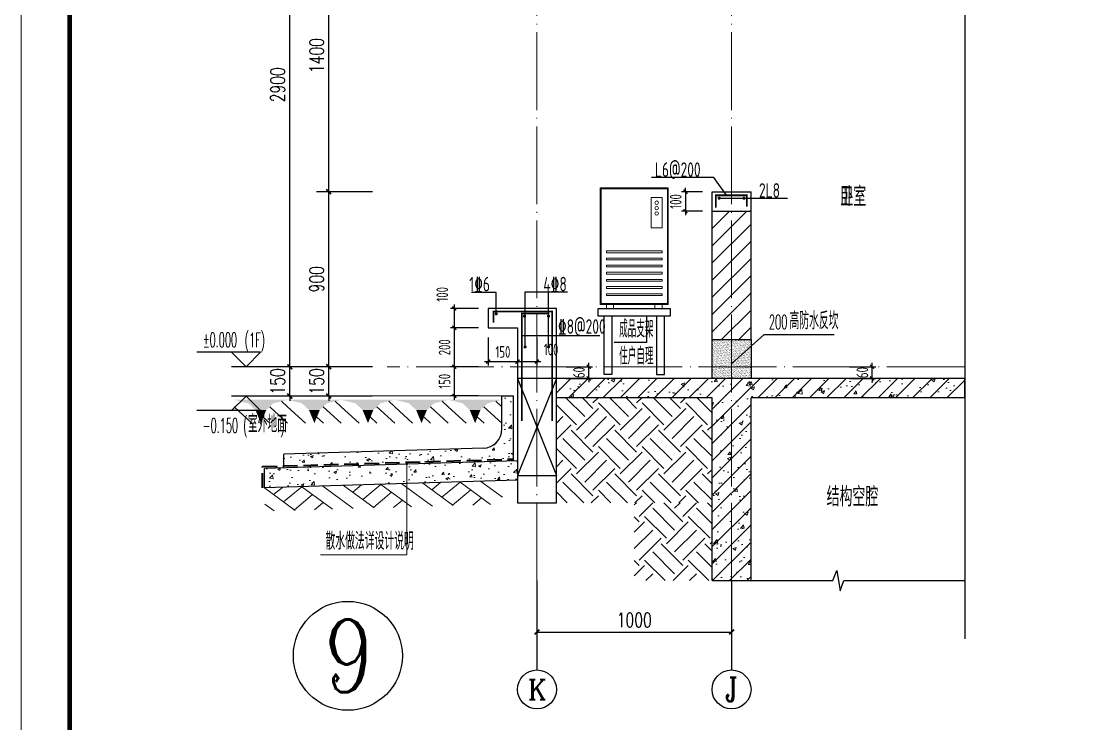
# Model space of a CAD drawing. Extents: x -1712635 to -854203, y -534641 to -21985.
# Drawn here: x -939127 to -933726, y -165728 to -162113 of the extents above; entities that cross this region are included whole.
import ezdxf
from ezdxf.enums import TextEntityAlignment as Align

# ---------------------------------------------------------------- set-up
doc = ezdxf.new("R2010")
doc.units = 0
doc.header["$LTSCALE"] = 1000
doc.linetypes.add('DASH', pattern=[0.35, 0.25, -0.1])
doc.linetypes.add('DOTE', pattern=[2.42, 2, -0.2, 0.02, -0.2])
doc.layers.get('0').update_dxf_attribs({"linetype": 'CONTINUOUS'})
doc.layers.get('Defpoints').update_dxf_attribs({"linetype": 'CONTINUOUS'})
for name, color, linetype in [('A-AXIS_TEXT', 7, 'CONTINUOUS'), ('AXIS', 3, 'CONTINUOUS'), ('COLUMN', 4, 'CONTINUOUS'), ('DIM', 2, 'CONTINUOUS'), ('DIM_ELEV', 3, 'CONTINUOUS'), ('DIM_IDEN', 67, 'CONTINUOUS'), ('DIM_SYMB', 3, 'CONTINUOUS'), ('PUB_DIM', 3, 'CONTINUOUS'), ('PUB_TEXT', 2, 'CONTINUOUS'), ('REIN', 6, 'CONTINUOUS'), ('S-大样-砼线', 7, 'CONTINUOUS'), ('S-引出线', 40, 'CONTINUOUS'), ('TEXT', 2, 'CONTINUOUS'), ('WALL', 2, 'CONTINUOUS'), ('空调外机', 8, 'CONTINUOUS'), ('立面-看线', 251, 'CONTINUOUS')]:
    doc.layers.add(name, color=color, linetype=linetype)
for name, color, linetype, lineweight in [('AXIS_TEXT', 7, 'CONTINUOUS', 20), ('DOTE', 19, 'DOTE', 9), ('PUB_HATCH', 8, 'CONTINUOUS', 9), ('图框', 9, 'CONTINUOUS', 18), ('填充', 251, 'CONTINUOUS', 5), ('平面-排水沟', 86, 'CONTINUOUS', 15), ('平面-空调室外机', 143, 'CONTINUOUS', 9), ('立面-中轮廓线', 30, 'CONTINUOUS', 35), ('粉刷', 251, 'CONTINUOUS', 9)]:
    doc.layers.add(name, color=color, linetype=linetype, lineweight=lineweight)
doc.styles.add('_TCH_AXIS', font='COMPLEX', dxfattribs={"bigfont": 'GBCBIG'})
doc.styles.add('_TCH_DIM', font='SIMPLEX.shx', dxfattribs={"width": 0.7, "bigfont": 'GBCBIG.shx'})
doc.styles.add('_TCH_DIM_T3', font='SIMPLEX', dxfattribs={"width": 0.705882, "bigfont": 'GBCBIG'})
doc.styles.add('COMPLEX', font='COMPLEX')
doc.styles.add('DIM_FONT_T3', font='SIMPLEX', dxfattribs={"width": 0.705882, "bigfont": 'GBCBIG'})
doc.styles.add('TSSD_DIMENSION', font='Tssdeng.shx', dxfattribs={"width": 0.7, "bigfont": 'tssdchn.shx'})
doc.styles.add('TSSD_REIN', font='tssdeng.shx', dxfattribs={"width": 0.7, "height": 300, "bigfont": 'tssdchn.shx'})
doc.styles.add('w', font='tssdeng.shx', dxfattribs={"width": 0.8, "bigfont": 'tssdchn.shx'})
doc.dimstyles.new('_TCH_ARCH&&25', dxfattribs={"dimtxt": 74.375, "dimasz": 25, "dimexe": 62.5, "dimexo": 75, "dimgap": 25, "dimtad": 1, "dimdec": 0, "dimzin": 0, "dimdsep": 46, "dimtxsty": '_TCH_DIM_T3', "dimblk": 'ARCHTICK', "dimcen": 0.09, "dimclrt": 7, "dimazin": 0, "dimtfac": 1, "dimtdec": 0, "dimtix": 1, "dimtmove": 2, "dimatfit": 3, "dimldrblk": 'ARCHTICK', "dimfxl": 0, "dimtolj": 1, "dimtzin": 0, "dimarcsym": 0})
doc.dimstyles.new('TSSD_20_20', dxfattribs={"dimtxt": 60, "dimasz": 20, "dimexe": 20, "dimexo": 50, "dimgap": 20, "dimtad": 1, "dimdec": 0, "dimzin": 0, "dimdsep": 46, "dimtxsty": 'TSSD_DIMENSION', "dimblk": 'ARCHTICK', "dimblk1": 'ARCHTICK', "dimblk2": 'ARCHTICK', "dimcen": 0, "dimdle": 20, "dimclrt": 7, "dimadec": 0, "dimazin": 0, "dimtfac": 1, "dimtdec": 0, "dimtix": 1, "dimtmove": 2, "dimatfit": 3, "dimfxl": 0, "dimtolj": 1, "dimtzin": 0, "dimarcsym": 0})
pattern_1 = [(50, (28072.99, 249033.25), (143.452037, -12.550427), [15, -165]), (355, (28072.99, 249033.25), (-27.750267, 150.438427), [12, -132]), (100.4514, (28084.94, 249032.2), (115.701876, 137.88791), [12.74804, -140.22842]), (46.1842, (28072.99, 249073.25), (213.44821, -33.1038), [22.5, -247.5]), (96.6356, (28090.77, 249070.5), (186.93254, 194.82357), [19.12206, -210.3426]), (351.1842, (28072.99, 249073.25), (186.93239, 194.82372), [18, -198]), (21, (28092.99, 249063.25), (119.38141, -80.52378), [15, -165]), (326, (28092.99, 249063.25), (48.663066, 145.03001), [12, -132]), (71.4514, (28102.93, 249056.54), (168.044526, 64.5061), [12.74804, -140.22842]), (37.5, (28072.986, 249033.25), (2.431971, 66.578771), [0, -130.4, 0, -134, 0, -132.5]), (7.5, (28072.986, 249033.25), (52.613907, 78.882342), [0, -76.4, 0, -127.4, 0, -50.5]), (327.5, (28028.386, 249033.25), (106.764487, -4.510974), [0, -50, 0, -156, 0, -207]), (317.5, (28008.39, 249033.25), (116.637234, 20.020996), [0, -65, 0, -103.6, 0, -147])]
pattern_2 = [(45, (-1569657.01, 4552.52), (-44.194174, 44.194174), []), (50, (-1569657.01, 4552.52), (179.315046, -15.688034), [18.75, -206.25]), (355, (-1569657.01, 4552.52), (-34.687833, 188.048033), [15, -165]), (100.4514, (-1569642.07, 4551.21), (144.627345, 172.359886), [15.93505, -175.28553]), (46.1842, (-1569657, 4602.52), (266.81026, -41.37975), [28.125, -309.375]), (96.6356, (-1569634.78, 4599.07), (233.66568, 243.52947), [23.90257, -262.92825]), (351.1842, (-1569657, 4602.52), (233.66549, 243.52965), [22.5, -247.5]), (21, (-1569632.01, 4590.02), (149.226763, -100.654723), [18.75, -206.25]), (326, (-1569632.01, 4590.02), (60.828833, 181.28751), [15, -165]), (71.4514, (-1569619.58, 4581.63), (210.055657, 80.632624), [15.93505, -175.28553]), (37.5, (-1569657.01, 4552.52), (3.039964, 83.2234635), [0, -163, 0, -167.5, 0, -165.625]), (7.5, (-1569657.01, 4552.52), (65.767384, 98.602928), [0, -95.5, 0, -159.25, 0, -63.125]), (327.5, (-1569712.76, 4552.52), (133.455609, -5.638718), [0, -62.5, 0, -195, 0, -258.75]), (317.5, (-1569737.76, 4552.52), (145.796542, 25.026246), [0, -81.25, 0, -129.5, 0, -183.75])]

# ---------------------------------------------------------------- blocks, each defined once
blk = doc.blocks.new('GFDDDDRG')
at = {"layer": '图框'}
blk.add_lwpolyline([(923310, -107437), (923310, -159999), (893610, -159999), (893610, -107437)], close=True, dxfattribs=at)
blk.add_lwpolyline([(923310, -107437), (923310, -159999), (893610, -159999), (893610, -107437)], close=True, dxfattribs=at)
at = {"layer": '图框', "const_width": 50}
blk.add_lwpolyline([(894110, -159499), (922810, -159499), (922810, -108687), (894110, -108687)], close=True, dxfattribs=at)
blk = doc.blocks.new('$LINEPAT$素土夯实')
at = {"color": 0}
for p, q in [((0, -210), (210, 0)), ((120, -300), (420, 0)), ((420, 0), (608, -188)), ((495, -300), (795, 0)), ((615, 0), (705, -90)), ((315, -105), (502, -293)), ((210, -210), (300, -300)), ((705, -300), (795, -210))]:
    blk.add_line(p, q, dxfattribs=at)
blk = doc.blocks.new('$LinePat$自然土壤')
at = {"color": 0}
for p, q in [((0, -90), (71, -19)), ((0, -300), (211, -89)), ((420, -300), (630, -90)), ((210, -300), (286, -224))]:
    blk.add_line(p, q, dxfattribs=at)
for points in [[(0, 0), (630, 0), (168, -45), (462, -45)], [(168, -45), (462, -45), (252, -132), (378, -132)], [(252, -132), (378, -132), (315, -300)]]:
    blk.add_solid(points, dxfattribs=at)
blk = doc.blocks.new('sanshui')
at = {"layer": '粉刷'}
h = blk.add_hatch(dxfattribs=at)
h.set_pattern_fill('混凝土', color=256, scale=20)
h.set_pattern_definition(pattern_1)
edge = h.paths.add_edge_path()
edge.add_line((346317.8, 427329.6), (346257.8, 427329.6))
edge.add_line((346257.8, 427329.6), (346257.8, 427160.3))
edge.add_arc((346157.8, 427160.3), 100, 271.7184, 360, ccw=False)
edge.add_line((346160.8, 427060.3), (345137.8, 427029.6))
edge.add_line((345137.8, 427029.6), (345137.8, 426969.6))
edge.add_line((345137.8, 426969.6), (346317.8, 427005))
edge.add_line((346317.8, 427005), (346317.8, 427329.6))
h = blk.add_hatch(dxfattribs=at)
h.set_pattern_fill('混凝土', color=256, scale=20)
h.set_pattern_definition(pattern_1)
h.paths.add_polyline_path([(346337.8, 426895.6), (346337.8, 426995.6), (345037.8, 426956.6), (345037.8, 426856.6)])
at = {"layer": 'COLUMN'}
for p, q in [((346257.8, 427329.6), (346317.8, 427329.6)), ((346257.8, 427160.3), (346257.8, 427329.6)), ((346317.8, 426995), (346317.8, 427329.6)), ((346160.8, 427060.3), (345137.8, 427029.6)), ((345137.8, 426959.6), (345137.8, 427029.6)), ((346338.1, 426995.6), (345037.8, 426956.6)), ((345037.8, 426856.6), (345037.8, 426956.6)), ((346338.1, 426895.6), (345037.8, 426856.6))]:
    blk.add_line(p, q, dxfattribs=at)
blk.add_arc((346157.8, 427160.3), 100, 271.7184, 0, dxfattribs=at)
at = {"layer": '立面-中轮廓线', "linetype": 'DASH', "ltscale": 0.3}
blk.add_lwpolyline([(345027.8, 426856.6), (345027.8, 426966.3), (346317.8, 427005)], dxfattribs=at)
at = {"layer": '粉刷'}
blk.add_line((344881.5, 427329.6), (346257.8, 427329.6), dxfattribs=at)
at = {"layer": '粉刷', "yscale": 0.4, "zscale": 0.4}
for name, p, xscale, rotation in [('$LinePat$自然土壤', (345156.8, 427309.6), -0.4369306507241237, 359.9999999999903), ('$LinePat$自然土壤', (345432, 427309.6), -0.4369306507241237, 359.9999999999903), ('$LinePat$自然土壤', (345707.3, 427309.6), -0.4369306507241237, 359.9999999999903), ('$LinePat$自然土壤', (345982.6, 427309.6), -0.4369306507241237, 359.9999999999903), ('$LinePat$自然土壤', (346257.8, 427309.6), -0.4369306507241237, 359.9999999999903), ('$LINEPAT$素土夯实', (345444.5, 426868.8), -0.5117605352322558, 1.718358001643932), ('$LINEPAT$素土夯实', (345851.2, 426881), -0.5117605352322558, 1.718358001643932), ('$LINEPAT$素土夯实', (346257.8, 426893.2), -0.5117605352322558, 1.718358001643932)]:
    blk.add_blockref(name, p, dxfattribs=dict(at, xscale=xscale, rotation=rotation))
blk = doc.blocks.new('kongtiao')
for p, q in [((-338.7, 49), (-338.7, -550.8)), ((11, 49), (-338.7, 49)), ((-334.1, 44.4), (-334.1, -546.2)), ((6.4, 44.4), (-334.1, 44.4)), ((6.4, -546.2), (6.4, 44.4)), ((11, -550.8), (11, 49)), ((-76.2, -0.5), (-76.2, -156.5)), ((-21.1, -0.5), (-76.2, -0.5)), ((-21.1, -156.5), (-21.1, -0.5)), ((-76.2, -156.5), (-21.1, -156.5)), ((-338.7, -550.8), (11, -550.8)), ((-334.1, -546.2), (6.4, -546.2)), ((-306.6, -550.8), (-306.6, -571.2)), ((-306.6, -571.2), (-269.8, -571.2)), ((-269.8, -571.2), (-269.8, -550.8)), ((-57.9, -571.2), (-57.9, -550.8)), ((-21.1, -571.2), (-57.9, -571.2)), ((-21.1, -550.8), (-21.1, -571.2))]:
    blk.add_line(p, q)
for points in [[(-306.6, -275.4), (-21.1, -275.4), (-21.1, -284.6), (-306.6, -284.6)], [(-306.6, -312.1), (-21.1, -312.1), (-21.1, -321.3), (-306.6, -321.3)], [(-306.6, -348.8), (-21.1, -348.8), (-21.1, -358), (-306.6, -358)], [(-306.6, -385.6), (-21.1, -385.6), (-21.1, -394.7), (-306.6, -394.7)], [(-306.6, -422.3), (-21.1, -422.3), (-21.1, -431.5), (-306.6, -431.5)], [(-306.6, -459), (-21.1, -459), (-21.1, -468.2), (-306.6, -468.2)], [(-306.6, -495.7), (-21.1, -495.7), (-21.1, -504.9), (-306.6, -504.9)]]:
    blk.add_lwpolyline(points, close=True)
for centre in [(-48.7, -28), (-48.7, -55.6), (-48.7, -83.1)]:
    blk.add_circle(centre, 9.18)
blk = doc.blocks.new('_ArchTick')
at = {"color": 0, "const_width": 0.35}
blk.add_lwpolyline([(-0.5, -0.5), (0.5, 0.5)], dxfattribs=at)
blk = doc.blocks.new('*D2822')
at = {"layer": 'AXIS', "color": 0, "lineweight": -2}
for p, q in [((-936475, -165065.5), (-936475, -165317.1)), ((-935475, -165065.5), (-935475, -165317.1)), ((-936475, -165254.6), (-935475, -165254.6))]:
    blk.add_line(p, q, dxfattribs=at)
at = {"layer": 'Defpoints', "color": 0}
for p in [(-936475, -164990.5), (-935475, -164990.5), (-935475, -165254.6)]:
    blk.add_point(p, dxfattribs=at)
at = {"layer": 'AXIS', "color": 0, "lineweight": -2, "xscale": 25, "yscale": 25, "zscale": 25, "rotation": 180}
blk.add_blockref('_ArchTick', (-936475, -165254.6), dxfattribs=at)
at = {"layer": 'AXIS', "color": 0, "lineweight": -2, "xscale": 25, "yscale": 25, "zscale": 25}
blk.add_blockref('_ArchTick', (-935475, -165254.6), dxfattribs=at)
at = {"layer": 'AXIS', "color": 7, "insert": (-935975, -165192.4), "char_height": 74.38, "attachment_point": 5, "style": '_TCH_DIM_T3'}
blk.add_mtext('\\A1;1000', dxfattribs=at)
blk = doc.blocks.new('*D2823')
at = {"layer": 'Defpoints', "color": 0}
for p in [(-937545.2, -163890.5), (-937245.2, -163890.5), (-937245.2, -164041)]:
    blk.add_point(p, dxfattribs=at)
at = {"layer": 'PUB_DIM', "color": 0, "lineweight": -2}
for p, q in [((-937545.2, -163890.5), (-937545.2, -163865.5)), ((-937320.2, -163890.5), (-937607.7, -163890.5)), ((-937545.2, -164041), (-937545.2, -163890.5)), ((-937320.2, -164041), (-937607.7, -164041)), ((-937545.2, -164041), (-937545.2, -164066))]:
    blk.add_line(p, q, dxfattribs=at)
at = {"layer": 'PUB_DIM', "color": 0, "lineweight": -2, "xscale": 25, "yscale": 25, "zscale": 25}
for p, rotation in [((-937545.2, -163890.5), 270), ((-937545.2, -164041), 90)]:
    blk.add_blockref('_ArchTick', p, dxfattribs=dict(at, rotation=rotation))
at = {"layer": 'PUB_DIM', "color": 7, "insert": (-937607.4, -163965.8), "char_height": 74.38, "attachment_point": 5, "rotation": 90, "style": '_TCH_DIM_T3'}
blk.add_mtext('\\A1;150', dxfattribs=at)
blk = doc.blocks.new('*D2824')
at = {"layer": 'Defpoints', "color": 0}
for p in [(-937545.2, -162990.5), (-937245.2, -162990.5), (-937245.2, -163890.5)]:
    blk.add_point(p, dxfattribs=at)
at = {"layer": 'PUB_DIM', "color": 0, "lineweight": -2}
for p, q in [((-937320.2, -162990.5), (-937607.7, -162990.5)), ((-937545.2, -163890.5), (-937545.2, -162990.5)), ((-937320.2, -163890.5), (-937607.7, -163890.5))]:
    blk.add_line(p, q, dxfattribs=at)
at = {"layer": 'PUB_DIM', "color": 0, "lineweight": -2, "xscale": 25, "yscale": 25, "zscale": 25}
for p, rotation in [((-937545.2, -162990.5), 90), ((-937545.2, -163890.5), 270)]:
    blk.add_blockref('_ArchTick', p, dxfattribs=dict(at, rotation=rotation))
at = {"layer": 'PUB_DIM', "color": 7, "insert": (-937607.4, -163440.5), "char_height": 74.38, "attachment_point": 5, "rotation": 90, "style": '_TCH_DIM_T3'}
blk.add_mtext('\\A1;900', dxfattribs=at)
blk = doc.blocks.new('*D2825')
at = {"layer": 'Defpoints', "color": 0}
for p in [(-937545.2, -161590.5), (-937245.2, -161590.5), (-937245.2, -162990.5)]:
    blk.add_point(p, dxfattribs=at)
at = {"layer": 'PUB_DIM', "color": 0, "lineweight": -2}
for p, q in [((-937320.2, -161590.5), (-937607.7, -161590.5)), ((-937545.2, -162990.5), (-937545.2, -161590.5)), ((-937320.2, -162990.5), (-937607.7, -162990.5))]:
    blk.add_line(p, q, dxfattribs=at)
at = {"layer": 'PUB_DIM', "color": 0, "lineweight": -2, "xscale": 25, "yscale": 25, "zscale": 25}
for p, rotation in [((-937545.2, -161590.5), 90), ((-937545.2, -162990.5), 270)]:
    blk.add_blockref('_ArchTick', p, dxfattribs=dict(at, rotation=rotation))
at = {"layer": 'PUB_DIM', "color": 7, "insert": (-937607.4, -162290.5), "char_height": 74.38, "attachment_point": 5, "rotation": 90, "style": '_TCH_DIM_T3'}
blk.add_mtext('\\A1;1400', dxfattribs=at)
blk = doc.blocks.new('*D2826')
at = {"layer": 'Defpoints', "color": 0}
for p in [(-937745.2, -163890.5), (-937245.2, -163890.5), (-937245.2, -164041)]:
    blk.add_point(p, dxfattribs=at)
at = {"layer": 'PUB_DIM', "color": 0, "lineweight": -2}
for p, q in [((-937745.2, -163890.5), (-937745.2, -163865.5)), ((-937320.2, -163890.5), (-937807.7, -163890.5)), ((-937745.2, -164041), (-937745.2, -163890.5)), ((-937320.2, -164041), (-937807.7, -164041)), ((-937745.2, -164041), (-937745.2, -164066))]:
    blk.add_line(p, q, dxfattribs=at)
at = {"layer": 'PUB_DIM', "color": 0, "lineweight": -2, "xscale": 25, "yscale": 25, "zscale": 25}
for p, rotation in [((-937745.2, -163890.5), 270), ((-937745.2, -164041), 90)]:
    blk.add_blockref('_ArchTick', p, dxfattribs=dict(at, rotation=rotation))
at = {"layer": 'PUB_DIM', "color": 7, "insert": (-937807.4, -163965.8), "char_height": 74.38, "attachment_point": 5, "rotation": 90, "style": '_TCH_DIM_T3'}
blk.add_mtext('\\A1;150', dxfattribs=at)
blk = doc.blocks.new('*D2827')
at = {"layer": 'Defpoints', "color": 0}
for p in [(-937745.2, -160990.5), (-937245.2, -160990.5), (-937245.2, -163890.5)]:
    blk.add_point(p, dxfattribs=at)
at = {"layer": 'PUB_DIM', "color": 0, "lineweight": -2}
for p, q in [((-937320.2, -160990.5), (-937807.7, -160990.5)), ((-937745.2, -163890.5), (-937745.2, -160990.5)), ((-937320.2, -163890.5), (-937807.7, -163890.5))]:
    blk.add_line(p, q, dxfattribs=at)
at = {"layer": 'PUB_DIM', "color": 0, "lineweight": -2, "xscale": 25, "yscale": 25, "zscale": 25}
for p, rotation in [((-937745.2, -160990.5), 90), ((-937745.2, -163890.5), 270)]:
    blk.add_blockref('_ArchTick', p, dxfattribs=dict(at, rotation=rotation))
at = {"layer": 'PUB_DIM', "color": 7, "insert": (-937807.4, -162440.5), "char_height": 74.38, "attachment_point": 5, "rotation": 90, "style": '_TCH_DIM_T3'}
blk.add_mtext('\\A1;2900', dxfattribs=at)
blk = doc.blocks.new('_AXISO')
blk.add_circle((0, 0), 0.5)
at = {"layer": 'A-AXIS_TEXT', "style": 'COMPLEX', "width": 1.041667}
blk.add_attdef('A', text='', height=0.56, dxfattribs=at).set_placement((-0.25, -0.28), (0.25, -0.28), align=Align.FIT)
blk = doc.blocks.new('20210809.03324977')
at = {"layer": 'REIN', "const_width": 9}
for points in [[(87270.7, 67392.1), (87270.7, 67450.3), (87571.9, 67450.3), (87571.9, 66887.1)], [(87558.2, 67440), (87416.6, 67440), (87416.6, 66887.1)]]:
    blk.add_lwpolyline(points, dxfattribs=at)
at = {"layer": 'REIN', "const_width": 8}
for points in [[(87281.2, 67438, 1), (87289.2, 67438, 1)], [(87425.9, 67426.1, 1), (87433.9, 67426.1, 1)], [(87549.7, 67426.1, 1), (87557.7, 67426.1, 1)], [(87429.2, 67267.8, 1), (87437.2, 67267.8, 1)], [(87549.7, 67267.8, 1), (87557.7, 67267.8, 1)]]:
    blk.add_lwpolyline(points, format="xyb", close=True, dxfattribs=at)
at = {"layer": 'S-大样-砼线'}
for p, q in [((87394.3, 67105.9), (87594.3, 66605.9)), ((87594.3, 67105.9), (87394.3, 66605.9))]:
    blk.add_line(p, q, dxfattribs=at)
blk.add_lwpolyline([(87594.3, 67105.9), (87394.3, 67105.9), (87394.3, 66605.9), (87594.3, 66605.9)], close=True, dxfattribs=at)
at = {"layer": 'S-引出线'}
for p, q in [((87285.2, 67547.7), (87157.3, 67547.7)), ((87285.2, 67438), (87285.2, 67547.7)), ((87433.2, 67267.8), (87433.2, 67550.6)), ((87433.2, 67550.6), (87651, 67550.6)), ((87553.7, 67267.8), (87553.7, 67550.6)), ((87416.6, 67326.2), (87817.3, 67326.2))]:
    blk.add_line(p, q, dxfattribs=at)
at = {"layer": 'TEXT', "style": 'TSSD_REIN', "width": 0.7}
for s, p in [('1%%1326', (87146.4, 67553.4)), ('4%%1328', (87527.1, 67553.4)), ('%%1328@200', (87602.1, 67335.3))]:
    blk.add_text(s, height=75, rotation=0, dxfattribs=at).set_placement(p)
blk = doc.blocks.new('20210809.02283206')
at = {"layer": 'REIN', "const_width": 9}
blk.add_lwpolyline([(87484.2, 66580.9), (87484.2, 66644.7), (87644.1, 66644.7), (87644.1, 66586.8)], dxfattribs=at)
at = {"layer": 'REIN', "const_width": 8}
for points in [[(87497.7, 66629.7, 1), (87505.7, 66629.7, 1)], [(87625.1, 66629.7, 1), (87633.1, 66629.7, 1)]]:
    blk.add_lwpolyline(points, format="xyb", close=True, dxfattribs=at)
at = {"layer": 'S-引出线'}
for p, q in [((87474.6, 66737), (87154.5, 66737)), ((87538.8, 66644.7), (87474.6, 66737)), ((87501.7, 66629.7), (87853.3, 66629.7))]:
    blk.add_line(p, q, dxfattribs=at)
at = {"layer": 'TEXT', "style": 'w', "width": 0.7}
for s, p in [('L6@200', (87171.5, 66739.2)), ('2L8', (87706.2, 66632.1))]:
    blk.add_text(s, height=75, rotation=0, dxfattribs=at).set_placement(p)
blk = doc.blocks.new('20210902.15311021')
at = {"layer": 'DOTE', "color": 1, "linetype": 'DOTE', "ltscale": 0.2}
for p, q in [((78813.2, -133245.9), (78813.2, -115565.9)), ((79813.2, -133245.9), (79813.2, -115565.9)), ((81011.7, -132145.9), (78043, -132145.9))]:
    blk.add_line(p, q, dxfattribs=at)
blk = doc.blocks.new('*D3901')
at = {"layer": 'Defpoints', "color": 0}
for p in [(-934918.7, -163890.5), (-934752.7, -163890.5), (-934918.7, -163950.5)]:
    blk.add_point(p, dxfattribs=at)
at = {"layer": 'DIM', "color": 0, "lineweight": -2}
for p, q in [((-934868.7, -163890.5), (-934732.7, -163890.5)), ((-934752.7, -163890.5), (-934752.7, -163870.5)), ((-934752.7, -163950.5), (-934752.7, -163890.5)), ((-934868.7, -163950.5), (-934732.7, -163950.5)), ((-934752.7, -163950.5), (-934752.7, -163970.5))]:
    blk.add_line(p, q, dxfattribs=at)
at = {"layer": 'DIM', "color": 0, "lineweight": -2, "xscale": 20, "yscale": 20, "zscale": 20}
for p, rotation in [((-934752.7, -163890.5), 270), ((-934752.7, -163950.5), 90)]:
    blk.add_blockref('_ArchTick', p, dxfattribs=dict(at, rotation=rotation))
at = {"layer": 'DIM', "color": 7, "insert": (-934802.7, -163920.5), "char_height": 60, "attachment_point": 5, "rotation": 90, "style": 'TSSD_DIMENSION'}
blk.add_mtext('\\A1;60', dxfattribs=at)
blk = doc.blocks.new('*D3902')
at = {"layer": 'Defpoints', "color": 0}
for p in [(-936375, -163890.5), (-936209, -163890.5), (-936375, -163950.5)]:
    blk.add_point(p, dxfattribs=at)
at = {"layer": 'DIM', "color": 0, "lineweight": -2}
for p, q in [((-936325, -163890.5), (-936189, -163890.5)), ((-936209, -163890.5), (-936209, -163870.5)), ((-936209, -163950.5), (-936209, -163890.5)), ((-936325, -163950.5), (-936189, -163950.5)), ((-936209, -163950.5), (-936209, -163970.5))]:
    blk.add_line(p, q, dxfattribs=at)
at = {"layer": 'DIM', "color": 0, "lineweight": -2, "xscale": 20, "yscale": 20, "zscale": 20}
for p, rotation in [((-936209, -163890.5), 270), ((-936209, -163950.5), 90)]:
    blk.add_blockref('_ArchTick', p, dxfattribs=dict(at, rotation=rotation))
at = {"layer": 'DIM', "color": 7, "insert": (-936259, -163920.5), "char_height": 60, "attachment_point": 5, "rotation": 90, "style": 'TSSD_DIMENSION'}
blk.add_mtext('\\A1;60', dxfattribs=at)
blk = doc.blocks.new('*D3908')
at = {"layer": 'Defpoints', "color": 0}
for p in [(-936725, -163690.5), (-936575, -163690.5), (-936575, -163864.2)]:
    blk.add_point(p, dxfattribs=at)
at = {"layer": 'DIM', "color": 0, "lineweight": -2}
for p, q in [((-936725, -163740.5), (-936725, -163884.2)), ((-936575, -163740.5), (-936575, -163884.2)), ((-936745, -163864.2), (-936555, -163864.2))]:
    blk.add_line(p, q, dxfattribs=at)
at = {"layer": 'DIM', "color": 0, "lineweight": -2, "xscale": 20, "yscale": 20, "zscale": 20, "rotation": 180}
blk.add_blockref('_ArchTick', (-936725, -163864.2), dxfattribs=at)
at = {"layer": 'DIM', "color": 0, "lineweight": -2, "xscale": 20, "yscale": 20, "zscale": 20}
blk.add_blockref('_ArchTick', (-936575, -163864.2), dxfattribs=at)
at = {"layer": 'DIM', "color": 7, "insert": (-936650, -163814.2), "char_height": 60, "attachment_point": 5, "style": 'TSSD_DIMENSION'}
blk.add_mtext('\\A1;150', dxfattribs=at)
blk = doc.blocks.new('*D3909')
at = {"layer": 'Defpoints', "color": 0}
for p in [(-936575, -163690.5), (-936475, -163690.5), (-936475, -163864.2)]:
    blk.add_point(p, dxfattribs=at)
at = {"layer": 'DIM', "color": 0, "lineweight": -2}
for p, q in [((-936575, -163740.5), (-936575, -163884.2)), ((-936475, -163740.5), (-936475, -163884.2)), ((-936595, -163864.2), (-936455, -163864.2))]:
    blk.add_line(p, q, dxfattribs=at)
at = {"layer": 'DIM', "color": 0, "lineweight": -2, "xscale": 20, "yscale": 20, "zscale": 20, "rotation": 180}
blk.add_blockref('_ArchTick', (-936575, -163864.2), dxfattribs=at)
at = {"layer": 'DIM', "color": 0, "lineweight": -2, "xscale": 20, "yscale": 20, "zscale": 20}
blk.add_blockref('_ArchTick', (-936475, -163864.2), dxfattribs=at)
at = {"layer": 'DIM', "color": 7, "insert": (-936402.6, -163802), "char_height": 60, "attachment_point": 5, "style": 'TSSD_DIMENSION'}
blk.add_mtext('\\A1;100', dxfattribs=at)
blk = doc.blocks.new('*D3910')
at = {"layer": 'Defpoints', "color": 0}
for p in [(-936899.6, -163590.5), (-936725, -163590.5), (-936725, -163690.5)]:
    blk.add_point(p, dxfattribs=at)
at = {"layer": 'DIM', "color": 0, "lineweight": -2}
for p, q in [((-936775, -163590.5), (-936919.6, -163590.5)), ((-936899.6, -163710.5), (-936899.6, -163570.5)), ((-936775, -163690.5), (-936919.6, -163690.5))]:
    blk.add_line(p, q, dxfattribs=at)
at = {"layer": 'DIM', "color": 0, "lineweight": -2, "xscale": 20, "yscale": 20, "zscale": 20}
for p, rotation in [((-936899.6, -163590.5), 90), ((-936899.6, -163690.5), 270)]:
    blk.add_blockref('_ArchTick', p, dxfattribs=dict(at, rotation=rotation))
at = {"layer": 'DIM', "color": 7, "insert": (-936961.8, -163518.1), "char_height": 60, "attachment_point": 5, "rotation": 90, "style": 'TSSD_DIMENSION'}
blk.add_mtext('\\A1;100', dxfattribs=at)
blk = doc.blocks.new('*D3911')
at = {"layer": 'Defpoints', "color": 0}
for p in [(-936899.6, -163690.5), (-936725, -163690.5), (-936725, -163890.5)]:
    blk.add_point(p, dxfattribs=at)
at = {"layer": 'DIM', "color": 0, "lineweight": -2}
for p, q in [((-936775, -163690.5), (-936919.6, -163690.5)), ((-936899.6, -163910.5), (-936899.6, -163670.5)), ((-936775, -163890.5), (-936919.6, -163890.5))]:
    blk.add_line(p, q, dxfattribs=at)
at = {"layer": 'DIM', "color": 0, "lineweight": -2, "xscale": 20, "yscale": 20, "zscale": 20}
for p, rotation in [((-936899.6, -163690.5), 90), ((-936899.6, -163890.5), 270)]:
    blk.add_blockref('_ArchTick', p, dxfattribs=dict(at, rotation=rotation))
at = {"layer": 'DIM', "color": 7, "insert": (-936949.6, -163790.5), "char_height": 60, "attachment_point": 5, "rotation": 90, "style": 'TSSD_DIMENSION'}
blk.add_mtext('\\A1;200', dxfattribs=at)
blk = doc.blocks.new('*D3912')
at = {"layer": 'Defpoints', "color": 0}
for p in [(-936899.6, -163890.5), (-936725, -163890.5), (-936725, -164040.5)]:
    blk.add_point(p, dxfattribs=at)
at = {"layer": 'DIM', "color": 0, "lineweight": -2}
for p, q in [((-936775, -163890.5), (-936919.6, -163890.5)), ((-936899.6, -164060.5), (-936899.6, -163870.5)), ((-936775, -164040.5), (-936919.6, -164040.5))]:
    blk.add_line(p, q, dxfattribs=at)
at = {"layer": 'DIM', "color": 0, "lineweight": -2, "xscale": 20, "yscale": 20, "zscale": 20}
for p, rotation in [((-936899.6, -163890.5), 90), ((-936899.6, -164040.5), 270)]:
    blk.add_blockref('_ArchTick', p, dxfattribs=dict(at, rotation=rotation))
at = {"layer": 'DIM', "color": 7, "insert": (-936949.6, -163965.5), "char_height": 60, "attachment_point": 5, "rotation": 90, "style": 'TSSD_DIMENSION'}
blk.add_mtext('\\A1;150', dxfattribs=at)
blk = doc.blocks.new('*D3919')
at = {"layer": 'Defpoints', "color": 0}
for p in [(-935575, -162990.5), (-935711.9, -163090.5), (-935575, -163090.5)]:
    blk.add_point(p, dxfattribs=at)
at = {"layer": 'DIM', "color": 0, "lineweight": -2}
for p, q in [((-935625, -162990.5), (-935731.9, -162990.5)), ((-935711.9, -162990.5), (-935711.9, -162970.5)), ((-935711.9, -162990.5), (-935711.9, -163090.5)), ((-935625, -163090.5), (-935731.9, -163090.5)), ((-935711.9, -163090.5), (-935711.9, -163110.5))]:
    blk.add_line(p, q, dxfattribs=at)
at = {"layer": 'DIM', "color": 0, "lineweight": -2, "xscale": 20, "yscale": 20, "zscale": 20}
for p, rotation in [((-935711.9, -162990.5), 270), ((-935711.9, -163090.5), 90)]:
    blk.add_blockref('_ArchTick', p, dxfattribs=dict(at, rotation=rotation))
at = {"layer": 'DIM', "color": 7, "insert": (-935761.9, -163040.5), "char_height": 60, "attachment_point": 5, "rotation": 90, "style": 'TSSD_DIMENSION'}
blk.add_mtext('\\A1;100', dxfattribs=at)

msp = doc.modelspace()

# ---------------------------------------------------------------- hatches: boundary and pattern name
at = {"layer": 'PUB_HATCH'}
h = msp.add_hatch(dxfattribs=at)
h.set_pattern_fill('普通砖', color=256, scale=25, style=0)
h.set_pattern_definition([(45, (-1569657.01, 4597.395), (-44.1941915, 44.1941915), [])])
h.paths.add_polyline_path([(-935374.99, -163750.51), (-935374.99, -163090.51), (-935574.99, -163090.51), (-935574.99, -163750.51)])
h = msp.add_hatch(dxfattribs=at)
h.set_pattern_fill('钢筋混凝土', color=256, scale=25, style=0)
h.set_pattern_definition(pattern_2)
h.paths.add_polyline_path([(-936374.99, -163950.52), (-936374.99, -164050.52), (-935574.99, -164050.52), (-935474.99, -164017.19), (-935474.99, -163950.52)])
h = msp.add_hatch(dxfattribs=at)
h.set_pattern_fill('钢筋混凝土', color=256, scale=25, style=0)
h.set_pattern_definition(pattern_2)
h.paths.add_polyline_path([(-934276.47, -163950.52), (-935474.99, -163950.52), (-935474.99, -164017.19), (-935374.99, -164050.52), (-934276.47, -164050.52)])
h = msp.add_hatch(dxfattribs=at)
h.set_pattern_fill('钢筋混凝土', color=256, scale=25, style=0)
h.set_pattern_definition(pattern_2)
h.paths.add_polyline_path([(-935375.02, -164990.52), (-935374.99, -164050.52), (-935474.99, -164017.19), (-935574.99, -164050.52), (-935575.02, -164990.51)])
at = {"layer": '填充'}
h = msp.add_hatch(dxfattribs=at)
h.set_pattern_fill('EARTH', color=250, scale=50, angle=45, style=0)
h.set_pattern_definition([(45, (-1801884.07, -37904.43), (0, 224.506403), [158.75, -158.75]), (45, (-1801926.16, -37862.34), (0, 224.506403), [158.75, -158.75]), (45, (-1801968.26, -37820.24), (0, 224.506403), [158.75, -158.75]), (135, (-1801968.26, -37792.18), (-224.506403, 0), [158.75, -158.75]), (135, (-1801926.16, -37750.08), (-224.506403, 0), [158.75, -158.75]), (135, (-1801884.07, -37707.99), (-224.506403, 0), [158.75, -158.75])])
h.paths.add_polyline_path([(-936374.99, -164590.5), (-935575, -164590.51), (-935575, -164050.52), (-936374.99, -164050.52)])
h = msp.add_hatch(dxfattribs=at)
h.set_pattern_fill('EARTH', color=250, scale=50, angle=45, style=0)
h.set_pattern_definition([(45, (-2051073.27, -620183.89), (0, 224.506403), [158.75, -158.75]), (45, (-2051115.36, -620141.8), (0, 224.506403), [158.75, -158.75]), (45, (-2051157.45, -620099.7), (0, 224.506403), [158.75, -158.75]), (135, (-2051157.45, -620071.63), (-224.506403, 0), [158.75, -158.75]), (135, (-2051115.36, -620029.54), (-224.506403, 0), [158.75, -158.75]), (135, (-2051073.27, -619987.44), (-224.506403, 0), [158.75, -158.75])])
h.paths.add_polyline_path([(-935574.99, -164590.52), (-935974.99, -164590.52), (-935974.99, -164990.52), (-935574.99, -164990.52)])
at = {"layer": '立面-看线'}
h = msp.add_hatch(dxfattribs=at)
h.set_pattern_fill('碎沙', color=256, scale=4)
h.set_pattern_definition([(37.5, (-1736628.231, -549312.467), (-0.32000626, 9.78826475), [0, -7.7216, 0, -8.636, 0, -8.255]), (7.5, (-1736628.231, -549312.467), (8.99046566, 14.33650201), [0, -4.1656, 0, -6.9596, 0, -2.667]), (327.5, (-1736634.48, -549312.467), (15.819847405, 0.02874369), [0, -2.54, 0, -9.144, 0, -11.938]), (317.5, (-1736634.48, -549312.467), (15.27112905, 4.45858647), [0, -1.27, 0, -5.9944, 0, -6.858])])
h.paths.add_polyline_path([(-935574.99, -163950.51), (-935374.99, -163950.51), (-935374.99, -163750.51), (-935574.99, -163750.51)])

# ---------------------------------------------------------------- linework, layer by layer
at = {"layer": 'AXIS'}
for p, q in [((-936475.02, -164990.52), (-936475.02, -165449.91)), ((-935475.02, -164990.52), (-935475.02, -165449.91))]:
    msp.add_line(p, q, dxfattribs=at)
at = {"layer": 'AXIS', "color": 6}
msp.add_circle((-937446.82, -165377.09), 280, dxfattribs=at)
at = {"layer": 'DIM'}
for p, q in [((-935912.34, -163630.52), (-935912.34, -163766.65)), ((-935912.34, -163766.65), (-936078.87, -163766.65))]:
    msp.add_line(p, q, dxfattribs=at)
at = {"layer": 'DIM_ELEV'}
for p, q in [((-937895.19, -163815.52), (-938223.19, -163815.52)), ((-937970.19, -163890.52), (-938045.19, -163815.52)), ((-937970.19, -163890.52), (-937895.19, -163815.52)), ((-937545.19, -163890.52), (-938045.19, -163890.52)), ((-937970.19, -164040.99), (-938045.19, -164115.99)), ((-937545.19, -164040.99), (-938045.19, -164040.99)), ((-937970.19, -164040.99), (-937895.19, -164115.99)), ((-937895.19, -164115.99), (-938223.19, -164115.99))]:
    msp.add_line(p, q, dxfattribs=at)
at = {"layer": 'DIM_IDEN'}
for p, q in [((-935474.99, -163875.51), (-935308.18, -163724)), ((-935308.18, -163724), (-934948, -163724))]:
    msp.add_line(p, q, dxfattribs=at)
at = {"layer": 'DIM_SYMB'}
for points in [[(-934276.47, -147910.52), (-934276.47, -156572.39), (-934223.97, -156591.5), (-934328.97, -156610.01), (-934276.47, -156628.64), (-934276.47, -165290.52)], [(-935574.99, -164990.52), (-934953.85, -164990.52), (-934934.75, -164938.02), (-934916.23, -165043.02), (-934897.6, -164990.52), (-934276.47, -164990.52)]]:
    msp.add_lwpolyline(points, dxfattribs=at)
at = {"layer": 'WALL'}
for p, q in [((-935574.99, -163090.51), (-935574.99, -162990.51)), ((-935574.99, -162990.51), (-935374.99, -162990.51)), ((-935374.99, -163090.51), (-935374.99, -162990.51)), ((-935574.99, -163090.51), (-935374.99, -163090.51)), ((-935574.99, -163750.51), (-935574.99, -163090.51)), ((-935374.99, -163750.51), (-935374.99, -163090.51)), ((-936374.99, -163590.52), (-936724.99, -163590.52)), ((-936724.99, -163590.52), (-936724.99, -163690.52)), ((-936374.99, -163950.52), (-936374.99, -163590.52)), ((-936724.99, -163690.52), (-936574.99, -163690.52)), ((-936574.99, -163690.52), (-936574.99, -164190.52)), ((-935574.99, -163750.51), (-935374.99, -163750.51)), ((-935474.99, -163950.52), (-936374.99, -163950.52)), ((-934276.47, -163950.52), (-935474.99, -163950.52)), ((-934276.47, -164050.52), (-934276.47, -163950.52)), ((-936374.99, -164590.52), (-936374.99, -164050.52)), ((-935574.99, -164050.52), (-936374.99, -164050.52)), ((-935575.02, -164990.51), (-935574.99, -164050.52)), ((-935375.02, -164990.52), (-935374.99, -164050.52)), ((-934276.47, -164050.52), (-935374.99, -164050.52)), ((-936574.99, -164190.52), (-936574.99, -164590.52)), ((-936574.99, -164590.52), (-936374.99, -164590.52)), ((-935575.02, -164990.51), (-935375.02, -164990.52))]:
    msp.add_line(p, q, dxfattribs=at)
msp.add_lwpolyline([(-935574.99, -163750.51), (-935374.99, -163750.51), (-935374.99, -163950.51), (-935574.99, -163950.51)], close=True, dxfattribs=at)
at = {"layer": '平面-排水沟'}
for p, q in [((-937144.01, -164390.11), (-937144.01, -164857.95)), ((-937144.01, -164857.95), (-937588.14, -164857.95))]:
    msp.add_line(p, q, dxfattribs=at)
at = {"layer": '平面-排水沟', "const_width": 6.67}
msp.add_lwpolyline([(-937144.01, -164386.77, 1), (-937144.01, -164393.44, 1)], format="xyb", close=True, dxfattribs=at)
at = {"layer": '空调外机', "linetype": 'Continuous'}
msp.add_lwpolyline([(-935789.99, -163630.52), (-936159.99, -163630.52), (-936159.99, -163590.52), (-935789.99, -163590.52)], close=True, dxfattribs=at)
for points in [[(-936089.99, -163630.52), (-936089.99, -163930.52), (-936129.99, -163930.52), (-936129.99, -163630.52)], [(-935859.99, -163630.52), (-935859.99, -163930.52), (-935819.99, -163930.52), (-935819.99, -163630.52)]]:
    msp.add_lwpolyline(points, dxfattribs=at)

# ---------------------------------------------------------------- block references
at = {"xscale": 0.5, "yscale": 0.5, "zscale": 0.5}
msp.add_blockref('GFDDDDRG', (-1385931.4, -89164.01), dxfattribs=at)
msp.add_blockref('sanshui', (-1282913.12, -591370.15))
at = {"layer": 'AXIS'}
ref = msp.add_blockref('_AXISO', (-936475.02, -165549.91), dxfattribs=dict(at, xscale=200, yscale=200, zscale=200))
ref.add_attrib('A', 'K', dxfattribs={"layer": 'AXIS_TEXT', "height": 103.82, "style": '_TCH_AXIS'}).set_placement((-936521.99, -165601.82), (-936428.06, -165601.82), align=Align.FIT)
ref = msp.add_blockref('_AXISO', (-935475.02, -165549.91), dxfattribs=dict(at, xscale=200, yscale=200, zscale=200))
ref.add_attrib('A', 'J', dxfattribs={"layer": 'AXIS_TEXT', "height": 124.02, "style": '_TCH_AXIS'}).set_placement((-935507.5, -165611.92), (-935442.54, -165611.92), align=Align.FIT)
at = {"layer": 'DOTE'}
msp.add_blockref('20210902.15311021', (-1015288.17, -31744.62), dxfattribs=at)
at = {"layer": 'REIN'}
msp.add_blockref('20210809.02283206', (-1023040.18, -229653.63), dxfattribs=at)
at = {"layer": 'S-大样-砼线'}
msp.add_blockref('20210809.03324977', (-1023969.25, -231056.45), dxfattribs=at)
at = {"layer": '平面-空调室外机'}
msp.add_blockref('kongtiao', (-935811.15, -163019.36), dxfattribs=at)

# ---------------------------------------------------------------- texts
at = {"layer": 'AXIS_TEXT', "color": 6, "style": '_TCH_AXIS'}
msp.add_text('9', height=372.76, dxfattribs=at).set_placement((-937571.07, -165563.47), (-937322.56, -165563.47), align=Align.FIT)
at = {"layer": 'PUB_TEXT'}
for s, height, style, width, p in [('卫', 100, 'TSSD_REIN', 0.7, (-934915.77, -163064.89)), ('卧室', 100, 'TSSD_REIN', 0.7, (-934915.77, -163064.89)), ('成品支架', 89.362, '_TCH_DIM_T3', 0.494118, (-936052.62, -163740.4)), ('200', 74.375, 'DIM_FONT_T3', 0.49827, (-935283.17, -163697.75)), ('高防水反坎', 89.362, 'DIM_FONT_T3', 0.705882, (-935177.29, -163697.75)), ('(1F)', 74.375, '_TCH_DIM', 0.494118, (-937976.81, -163790.49)), ('%%P0.000', 74.375, '_TCH_DIM', 0.494118, (-938192.19, -163789.27)), ('住户自理', 89.362, '_TCH_DIM_T3', 0.494118, (-936052.62, -163880.4)), ('室外地面', 89.362, '_TCH_DIM', 0.7, (-937960.36, -164228.51)), ('-0.150', 74.375, '_TCH_DIM', 0.494118, (-938193.59, -164229.74)), ('(', 74.38, '_TCH_DIM', 0.494118, (-937984.86, -164228.51)), (')', 74.38, '_TCH_DIM', 0.494118, (-937793.55, -164228.51)), ('结构空腔', 100, 'TSSD_REIN', 0.7, (-934986.56, -164609.1)), ('散水做法详设计说明', 89.362, 'DIM_FONT_T3', 0.705882, (-937561.89, -164831.7))]:
    msp.add_text(s, height=height, dxfattribs=dict(at, style=style, width=width)).set_placement(p)

# ---------------------------------------------------------------- dimensions: what is measured, and where the dimension line sits
at = {"layer": 'AXIS'}
dim = msp.add_aligned_dim(p1=(-936475.02, -164990.52), p2=(-935475.02, -164990.52), distance=-264.03, dimstyle='_TCH_ARCH&&25', dxfattribs=at)
dim.commit()
dim.dimension.update_dxf_attribs({"geometry": '*D2822', "text_midpoint": (-935975.02, -165192.36)})
at = {"layer": 'DIM'}
dim = msp.add_linear_dim(base=(-935711.91, -163090.52), p1=(-935574.99, -162990.52), p2=(-935574.99, -163090.52), angle=90, dimstyle='TSSD_20_20', dxfattribs=at)
dim.commit()
dim.dimension.update_dxf_attribs({"geometry": '*D3919', "text_midpoint": (-935761.91, -163040.52)})
for base, p1, p2, angle, picture, middle in [((-936899.6, -163590.52), (-936724.99, -163690.52), (-936724.99, -163590.52), 90, '*D3910', (-936961.79, -163518.1)), ((-936474.99, -163864.23), (-936574.99, -163690.52), (-936474.99, -163690.52), 360, '*D3909', (-936402.58, -163802.04))]:
    dim = msp.add_linear_dim(base=base, p1=p1, p2=p2, angle=angle, dimstyle='TSSD_20_20', dxfattribs=at)
    dim.commit()
    dim.dimension.update_dxf_attribs({"geometry": picture, "text_midpoint": middle, "dimtype": 161})
for p1, p2, distance, picture, middle in [((-936724.99, -163890.52), (-936724.99, -163690.52), 174.61, '*D3911', (-936949.6, -163790.52)), ((-936724.99, -163690.52), (-936574.99, -163690.52), -173.71, '*D3908', (-936649.99, -163814.23)), ((-936724.99, -164040.52), (-936724.99, -163890.52), 174.61, '*D3912', (-936949.6, -163965.52)), ((-936374.99, -163950.52), (-936374.99, -163890.52), -165.96, '*D3902', (-936259.03, -163920.52)), ((-934918.69, -163950.52), (-934918.69, -163890.52), -165.96, '*D3901', (-934802.73, -163920.52))]:
    dim = msp.add_aligned_dim(p1=p1, p2=p2, distance=distance, dimstyle='TSSD_20_20', dxfattribs=at)
    dim.commit()
    dim.dimension.update_dxf_attribs({"geometry": picture, "text_midpoint": middle})
at = {"layer": 'PUB_DIM'}
for p1, p2, distance, picture, middle in [((-937245.19, -163890.52), (-937245.19, -160990.52), 500, '*D2827', (-937807.37, -162440.52)), ((-937245.19, -162990.51), (-937245.19, -161590.52), 300, '*D2825', (-937607.37, -162290.51)), ((-937245.19, -163890.52), (-937245.19, -162990.51), 300, '*D2824', (-937607.37, -163440.51)), ((-937245.19, -164040.99), (-937245.19, -163890.52), 500, '*D2826', (-937807.37, -163965.75)), ((-937245.19, -164040.99), (-937245.19, -163890.52), 300, '*D2823', (-937607.37, -163965.75))]:
    dim = msp.add_aligned_dim(p1=p1, p2=p2, distance=distance, dimstyle='_TCH_ARCH&&25', dxfattribs=at)
    dim.commit()
    dim.dimension.update_dxf_attribs({"geometry": picture, "text_midpoint": middle})

doc.saveas('drawing.dxf')
